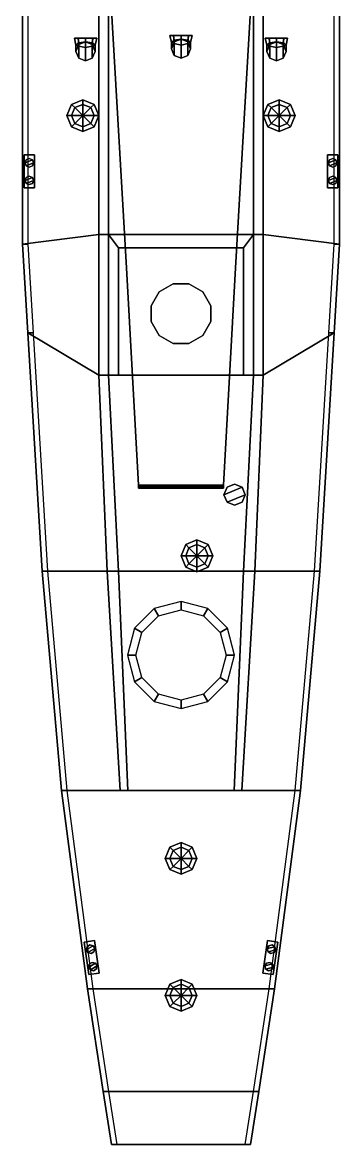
# Model space of a CAD drawing. Extents: x -3 to 3, y -22.9 to 23.4.
# Drawn here: x -2.99 to 2.99, y -22.87 to -1.74 of the extents above; entities that cross this region are included whole.
import ezdxf

# ---------------------------------------------------------------- set-up
doc = ezdxf.new("R2010")
doc.units = 0
doc.layers.get('0').update_dxf_attribs({"linetype": 'CONTINUOUS'})

msp = doc.modelspace()

# ---------------------------------------------------------------- linework, layer by layer
for points in [[(-1.03, -6.36, 7.3), (-1.46, 1.09, 6.25), (-1.46, 1.09, 6.19), (-1.03, -6.36, 7.24)], [(-1.03, -6.36, 7.24), (-1.46, 1.09, 6.19), (-1.46, 1.09, 6.25), (-1.03, -6.36, 7.3)], [(1.03, -6.36, 7.3), (1.46, 1.09, 6.25), (1.46, 1.09, 6.19), (1.03, -6.36, 7.24)], [(1.03, -6.36, 7.24), (1.46, 1.09, 6.19), (1.46, 1.09, 6.25), (1.03, -6.36, 7.3)], [(-2.99, -5.91, 1), (-2.99, -0.03, 1), (-2.89, -0.03), (-2.89, -5.91)], [(-1.55, -1.49, 1), (-2.99, -0.03, 1), (-2.99, -5.91, 1), (-1.55, -5.73, 1)], [(2.99, -5.91, 1), (2.99, -0.03, 1), (1.55, -1.49, 1), (1.55, -5.73, 1)], [(2.89, -5.91), (2.89, -0.03), (2.99, -0.03, 1), (2.99, -5.91, 1)], [(-1.37, -1.49, 1.76), (-1.55, -1.49, 1), (-1.55, -5.73, 1), (-1.37, -5.73, 1.67)], [(1.37, -5.73, 1.67), (1.37, -1.49, 1.76), (-1.37, -1.49, 1.76), (-1.37, -5.73, 1.67)], [(1.55, -5.73, 1), (1.55, -1.49, 1), (1.37, -1.49, 1.76), (1.37, -5.73, 1.67)], [(-1.98, -2.16, 2.63), (-1.927, -2.18, 2.8), (-1.94, -2.03, 2.8), (-2.01, -2.03, 2.63)], [(-1.927, -2.12, 2.41), (-1.98, -2.16, 2.63), (-2.01, -2.03, 2.63), (-1.94, -2.03, 2.41)], [(-1.94, -2.03, 2.8), (-1.59, -2.03, 2.63), (-1.66, -2.03, 2.41), (-2.01, -2.03, 2.63)], [(-2.01, -2.03, 2.63), (-1.66, -2.03, 2.41), (-1.8, -2.03, 2.32), (-1.94, -2.03, 2.41)], [(-1.927, -2.18, 2.8), (-1.8, -2.21, 2.89), (-1.8, -2.03, 2.89), (-1.94, -2.03, 2.8)], [(-1.8, -2.1, 2.32), (-1.927, -2.12, 2.41), (-1.94, -2.03, 2.41), (-1.8, -2.03, 2.32)], [(-1.8, -2.03, 2.89), (-1.66, -2.03, 2.8), (-1.59, -2.03, 2.63), (-1.94, -2.03, 2.8)], [(-1.8, -2.1, 1), (-1.927, -2.153, 1), (-1.927, -2.153, 2.38), (-1.8, -2.1, 2.32)], [(-1.8, -2.1, 2.32), (-1.927, -2.153, 2.38), (-1.927, -2.12, 2.41), (-1.8, -2.1, 2.32)], [(-1.8, -2.21, 2.89), (-1.673, -2.18, 2.8), (-1.66, -2.03, 2.8), (-1.8, -2.03, 2.89)], [(-1.673, -2.12, 2.41), (-1.8, -2.1, 2.32), (-1.8, -2.03, 2.32), (-1.66, -2.03, 2.41)], [(-1.673, -2.153, 1), (-1.8, -2.1, 1), (-1.8, -2.1, 2.32), (-1.673, -2.153, 2.38)], [(-1.673, -2.153, 2.38), (-1.8, -2.1, 2.32), (-1.8, -2.1, 2.32), (-1.673, -2.12, 2.41)], [(-1.673, -2.18, 2.8), (-1.62, -2.16, 2.63), (-1.59, -2.03, 2.63), (-1.66, -2.03, 2.8)], [(-1.62, -2.16, 2.63), (-1.673, -2.12, 2.41), (-1.66, -2.03, 2.41), (-1.59, -2.03, 2.63)], [(-0.18, -2.11, 2.81), (-0.127, -2.13, 2.98), (-0.14, -1.98, 2.98), (-0.21, -1.98, 2.81)], [(-0.14, -1.98, 2.98), (0.21, -1.98, 2.81), (0.14, -1.98, 2.59), (-0.21, -1.98, 2.81)], [(-0.127, -2.07, 2.59), (-0.18, -2.11, 2.81), (-0.21, -1.98, 2.81), (-0.14, -1.98, 2.59)], [(-0.21, -1.98, 2.81), (0.14, -1.98, 2.59), (0, -1.98, 2.5), (-0.14, -1.98, 2.59)], [(-0.127, -2.103, 2.56), (-0.18, -2.23, 2.69), (-0.18, -2.11, 2.81), (-0.127, -2.07, 2.59)], [(-0.127, -2.103, 1.74), (-0.18, -2.23, 1.74), (-0.18, -2.23, 2.69), (-0.127, -2.103, 2.56)], [(-0.18, -2.23, 2.69), (-0.127, -2.357, 2.81), (-0.127, -2.13, 2.98), (-0.18, -2.11, 2.81)], [(0, -1.98, 3.07), (0.14, -1.98, 2.98), (0.21, -1.98, 2.81), (-0.14, -1.98, 2.98)], [(0, -2.05, 2.5), (-0.127, -2.07, 2.59), (-0.14, -1.98, 2.59), (0, -1.98, 2.5)], [(-0.127, -2.13, 2.98), (0, -2.16, 3.07), (0, -1.98, 3.07), (-0.14, -1.98, 2.98)], [(0, -2.05, 1.74), (-0.127, -2.103, 1.74), (-0.127, -2.103, 2.56), (0, -2.05, 2.5)], [(0, -2.05, 2.5), (-0.127, -2.103, 2.56), (-0.127, -2.07, 2.59), (0, -2.05, 2.5)], [(0.127, -2.07, 2.59), (0, -2.05, 2.5), (0, -1.98, 2.5), (0.14, -1.98, 2.59)], [(0, -2.16, 3.07), (0.127, -2.13, 2.98), (0.14, -1.98, 2.98), (0, -1.98, 3.07)], [(0.127, -2.103, 1.74), (0, -2.05, 1.74), (0, -2.05, 2.5), (0.127, -2.103, 2.56)], [(0.127, -2.103, 2.56), (0, -2.05, 2.5), (0, -2.05, 2.5), (0.127, -2.07, 2.59)], [(0.127, -2.13, 2.98), (0.18, -2.11, 2.81), (0.21, -1.98, 2.81), (0.14, -1.98, 2.98)], [(0.18, -2.11, 2.81), (0.127, -2.07, 2.59), (0.14, -1.98, 2.59), (0.21, -1.98, 2.81)], [(0.18, -2.23, 2.69), (0.127, -2.103, 2.56), (0.127, -2.07, 2.59), (0.18, -2.11, 2.81)], [(0.18, -2.23, 1.74), (0.127, -2.103, 1.74), (0.127, -2.103, 2.56), (0.18, -2.23, 2.69)], [(0.127, -2.357, 2.81), (0.18, -2.23, 2.69), (0.18, -2.11, 2.81), (0.127, -2.13, 2.98)], [(1.66, -2.03, 2.8), (2.01, -2.03, 2.63), (1.94, -2.03, 2.41), (1.59, -2.03, 2.63)], [(1.62, -2.16, 2.63), (1.673, -2.18, 2.8), (1.66, -2.03, 2.8), (1.59, -2.03, 2.63)], [(1.59, -2.03, 2.63), (1.94, -2.03, 2.41), (1.8, -2.03, 2.32), (1.66, -2.03, 2.41)], [(1.673, -2.12, 2.41), (1.62, -2.16, 2.63), (1.59, -2.03, 2.63), (1.66, -2.03, 2.41)], [(1.8, -2.03, 2.89), (1.94, -2.03, 2.8), (2.01, -2.03, 2.63), (1.66, -2.03, 2.8)], [(1.8, -2.1, 2.32), (1.673, -2.12, 2.41), (1.66, -2.03, 2.41), (1.8, -2.03, 2.32)], [(1.673, -2.18, 2.8), (1.8, -2.21, 2.89), (1.8, -2.03, 2.89), (1.66, -2.03, 2.8)], [(1.8, -2.1, 1), (1.673, -2.153, 1), (1.673, -2.153, 2.38), (1.8, -2.1, 2.32)], [(1.8, -2.1, 2.32), (1.673, -2.153, 2.38), (1.673, -2.12, 2.41), (1.8, -2.1, 2.32)], [(1.927, -2.12, 2.41), (1.8, -2.1, 2.32), (1.8, -2.03, 2.32), (1.94, -2.03, 2.41)], [(1.8, -2.21, 2.89), (1.927, -2.18, 2.8), (1.94, -2.03, 2.8), (1.8, -2.03, 2.89)], [(1.927, -2.153, 1), (1.8, -2.1, 1), (1.8, -2.1, 2.32), (1.927, -2.153, 2.38)], [(1.927, -2.153, 2.38), (1.8, -2.1, 2.32), (1.8, -2.1, 2.32), (1.927, -2.12, 2.41)], [(1.927, -2.18, 2.8), (1.98, -2.16, 2.63), (2.01, -2.03, 2.63), (1.94, -2.03, 2.8)], [(1.98, -2.16, 2.63), (1.927, -2.12, 2.41), (1.94, -2.03, 2.41), (2.01, -2.03, 2.63)], [(-1.927, -2.153, 2.38), (-1.98, -2.28, 2.51), (-1.98, -2.16, 2.63), (-1.927, -2.12, 2.41)], [(-1.927, -2.153, 1), (-1.98, -2.28, 1), (-1.98, -2.28, 2.51), (-1.927, -2.153, 2.38)], [(-1.98, -2.28, 2.51), (-1.927, -2.407, 2.63), (-1.927, -2.18, 2.8), (-1.98, -2.16, 2.63)], [(-1.98, -2.28, 1), (-1.927, -2.407, 1), (-1.927, -2.407, 2.63), (-1.98, -2.28, 2.51)], [(-1.927, -2.407, 2.63), (-1.8, -2.46, 2.68), (-1.8, -2.21, 2.89), (-1.927, -2.18, 2.8)], [(-1.8, -2.46, 2.68), (-1.673, -2.407, 2.63), (-1.673, -2.18, 2.8), (-1.8, -2.21, 2.89)], [(-1.62, -2.28, 2.51), (-1.673, -2.153, 2.38), (-1.673, -2.12, 2.41), (-1.62, -2.16, 2.63)], [(-1.62, -2.28, 1), (-1.673, -2.153, 1), (-1.673, -2.153, 2.38), (-1.62, -2.28, 2.51)], [(-1.673, -2.407, 2.63), (-1.62, -2.28, 2.51), (-1.62, -2.16, 2.63), (-1.673, -2.18, 2.8)], [(-1.673, -2.407, 1), (-1.62, -2.28, 1), (-1.62, -2.28, 2.51), (-1.673, -2.407, 2.63)], [(-0.18, -2.23, 1.74), (-0.127, -2.357, 1.74), (-0.127, -2.357, 2.81), (-0.18, -2.23, 2.69)], [(-0.127, -2.357, 2.81), (0, -2.41, 2.86), (0, -2.16, 3.07), (-0.127, -2.13, 2.98)], [(0, -2.41, 2.86), (0.127, -2.357, 2.81), (0.127, -2.13, 2.98), (0, -2.16, 3.07)], [(0.127, -2.357, 1.74), (0.18, -2.23, 1.74), (0.18, -2.23, 2.69), (0.127, -2.357, 2.81)], [(1.673, -2.153, 2.38), (1.62, -2.28, 2.51), (1.62, -2.16, 2.63), (1.673, -2.12, 2.41)], [(1.673, -2.153, 1), (1.62, -2.28, 1), (1.62, -2.28, 2.51), (1.673, -2.153, 2.38)], [(1.62, -2.28, 2.51), (1.673, -2.407, 2.63), (1.673, -2.18, 2.8), (1.62, -2.16, 2.63)], [(1.62, -2.28, 1), (1.673, -2.407, 1), (1.673, -2.407, 2.63), (1.62, -2.28, 2.51)], [(1.673, -2.407, 2.63), (1.8, -2.46, 2.68), (1.8, -2.21, 2.89), (1.673, -2.18, 2.8)], [(1.8, -2.46, 2.68), (1.927, -2.407, 2.63), (1.927, -2.18, 2.8), (1.8, -2.21, 2.89)], [(1.98, -2.28, 2.51), (1.927, -2.153, 2.38), (1.927, -2.12, 2.41), (1.98, -2.16, 2.63)], [(1.98, -2.28, 1), (1.927, -2.153, 1), (1.927, -2.153, 2.38), (1.98, -2.28, 2.51)], [(1.927, -2.407, 2.63), (1.98, -2.28, 2.51), (1.98, -2.16, 2.63), (1.927, -2.18, 2.8)], [(1.927, -2.407, 1), (1.98, -2.28, 1), (1.98, -2.28, 2.51), (1.927, -2.407, 2.63)], [(-1.927, -2.407, 1), (-1.8, -2.46, 1), (-1.8, -2.46, 2.68), (-1.927, -2.407, 2.63)], [(-1.8, -2.46, 1), (-1.673, -2.407, 1), (-1.673, -2.407, 2.63), (-1.8, -2.46, 2.68)], [(-0.127, -2.357, 1.74), (0, -2.41, 1.74), (0, -2.41, 2.86), (-0.127, -2.357, 2.81)], [(0, -2.41, 1.74), (0.127, -2.357, 1.74), (0.127, -2.357, 2.81), (0, -2.41, 2.86)], [(1.673, -2.407, 1), (1.8, -2.46, 1), (1.8, -2.46, 2.68), (1.673, -2.407, 2.63)], [(1.8, -2.46, 1), (1.927, -2.407, 1), (1.927, -2.407, 2.63), (1.8, -2.46, 2.68)], [(-2.15, -3.49, 1.22), (-2.062, -3.278, 1.22), (-2.062, -3.278, 1), (-2.15, -3.49, 1)], [(-2, -3.34, 1.27), (-2.062, -3.278, 1.22), (-2.15, -3.49, 1.22), (-2.062, -3.49, 1.27)], [(-2.062, -3.278, 1.22), (-1.85, -3.19, 1.22), (-1.85, -3.19, 1), (-2.062, -3.278, 1)], [(-1.85, -3.278, 1.27), (-1.85, -3.19, 1.22), (-2.062, -3.278, 1.22), (-2, -3.34, 1.27)], [(-1.85, -3.49, 1.29), (-2, -3.34, 1.27), (-2.062, -3.49, 1.27), (-1.85, -3.49, 1.29)], [(-1.85, -3.49, 1.29), (-1.85, -3.278, 1.27), (-2, -3.34, 1.27), (-1.85, -3.49, 1.29)], [(-1.85, -3.19, 1.22), (-1.638, -3.278, 1.22), (-1.638, -3.278, 1), (-1.85, -3.19, 1)], [(-1.7, -3.34, 1.27), (-1.638, -3.278, 1.22), (-1.85, -3.19, 1.22), (-1.85, -3.278, 1.27)], [(-1.85, -3.49, 1.29), (-1.7, -3.34, 1.27), (-1.85, -3.278, 1.27), (-1.85, -3.49, 1.29)], [(-1.85, -3.49, 1.29), (-1.638, -3.49, 1.27), (-1.7, -3.34, 1.27), (-1.85, -3.49, 1.29)], [(-1.638, -3.49, 1.27), (-1.55, -3.49, 1.22), (-1.638, -3.278, 1.22), (-1.7, -3.34, 1.27)], [(-1.638, -3.278, 1.22), (-1.55, -3.49, 1.22), (-1.55, -3.49, 1), (-1.638, -3.278, 1)], [(1.55, -3.49, 1.22), (1.638, -3.278, 1.22), (1.638, -3.278, 1), (1.55, -3.49, 1)], [(1.7, -3.34, 1.27), (1.638, -3.278, 1.22), (1.55, -3.49, 1.22), (1.638, -3.49, 1.27)], [(1.638, -3.278, 1.22), (1.85, -3.19, 1.22), (1.85, -3.19, 1), (1.638, -3.278, 1)], [(1.85, -3.278, 1.27), (1.85, -3.19, 1.22), (1.638, -3.278, 1.22), (1.7, -3.34, 1.27)], [(1.85, -3.49, 1.29), (1.7, -3.34, 1.27), (1.638, -3.49, 1.27), (1.85, -3.49, 1.29)], [(1.85, -3.49, 1.29), (1.85, -3.278, 1.27), (1.7, -3.34, 1.27), (1.85, -3.49, 1.29)], [(1.85, -3.19, 1.22), (2.062, -3.278, 1.22), (2.062, -3.278, 1), (1.85, -3.19, 1)], [(2, -3.34, 1.27), (2.062, -3.278, 1.22), (1.85, -3.19, 1.22), (1.85, -3.278, 1.27)], [(1.85, -3.49, 1.29), (2, -3.34, 1.27), (1.85, -3.278, 1.27), (1.85, -3.49, 1.29)], [(1.85, -3.49, 1.29), (2.062, -3.49, 1.27), (2, -3.34, 1.27), (1.85, -3.49, 1.29)], [(2.062, -3.49, 1.27), (2.15, -3.49, 1.22), (2.062, -3.278, 1.22), (2, -3.34, 1.27)], [(2.062, -3.278, 1.22), (2.15, -3.49, 1.22), (2.15, -3.49, 1), (2.062, -3.278, 1)], [(-2.062, -3.702, 1.22), (-2.15, -3.49, 1.22), (-2.15, -3.49, 1), (-2.062, -3.702, 1)], [(-2.062, -3.49, 1.27), (-2.15, -3.49, 1.22), (-2.062, -3.702, 1.22), (-2, -3.64, 1.27)], [(-1.85, -3.49, 1.29), (-2.062, -3.49, 1.27), (-2, -3.64, 1.27), (-1.85, -3.49, 1.29)], [(-1.85, -3.49, 1.29), (-2, -3.64, 1.27), (-1.85, -3.702, 1.27), (-1.85, -3.49, 1.29)], [(-1.85, -3.49, 1.29), (-1.7, -3.64, 1.27), (-1.638, -3.49, 1.27), (-1.85, -3.49, 1.29)], [(-1.85, -3.49, 1.29), (-1.85, -3.702, 1.27), (-1.7, -3.64, 1.27), (-1.85, -3.49, 1.29)], [(-1.7, -3.64, 1.27), (-1.638, -3.702, 1.22), (-1.55, -3.49, 1.22), (-1.638, -3.49, 1.27)], [(-1.55, -3.49, 1.22), (-1.638, -3.702, 1.22), (-1.638, -3.702, 1), (-1.55, -3.49, 1)], [(1.638, -3.702, 1.22), (1.55, -3.49, 1.22), (1.55, -3.49, 1), (1.638, -3.702, 1)], [(1.638, -3.49, 1.27), (1.55, -3.49, 1.22), (1.638, -3.702, 1.22), (1.7, -3.64, 1.27)], [(1.85, -3.49, 1.29), (1.638, -3.49, 1.27), (1.7, -3.64, 1.27), (1.85, -3.49, 1.29)], [(1.85, -3.49, 1.29), (1.7, -3.64, 1.27), (1.85, -3.702, 1.27), (1.85, -3.49, 1.29)], [(1.85, -3.49, 1.29), (1.85, -3.702, 1.27), (2, -3.64, 1.27), (1.85, -3.49, 1.29)], [(1.85, -3.49, 1.29), (2, -3.64, 1.27), (2.062, -3.49, 1.27), (1.85, -3.49, 1.29)], [(2, -3.64, 1.27), (2.062, -3.702, 1.22), (2.15, -3.49, 1.22), (2.062, -3.49, 1.27)], [(2.15, -3.49, 1.22), (2.062, -3.702, 1.22), (2.062, -3.702, 1), (2.15, -3.49, 1)], [(-2, -3.64, 1.27), (-2.062, -3.702, 1.22), (-1.85, -3.79, 1.22), (-1.85, -3.702, 1.27)], [(-1.85, -3.79, 1.22), (-2.062, -3.702, 1.22), (-2.062, -3.702, 1), (-1.85, -3.79, 1)], [(-1.85, -3.702, 1.27), (-1.85, -3.79, 1.22), (-1.638, -3.702, 1.22), (-1.7, -3.64, 1.27)], [(-1.638, -3.702, 1.22), (-1.85, -3.79, 1.22), (-1.85, -3.79, 1), (-1.638, -3.702, 1)], [(1.7, -3.64, 1.27), (1.638, -3.702, 1.22), (1.85, -3.79, 1.22), (1.85, -3.702, 1.27)], [(1.85, -3.79, 1.22), (1.638, -3.702, 1.22), (1.638, -3.702, 1), (1.85, -3.79, 1)], [(1.85, -3.702, 1.27), (1.85, -3.79, 1.22), (2.062, -3.702, 1.22), (2, -3.64, 1.27)], [(2.062, -3.702, 1.22), (1.85, -3.79, 1.22), (1.85, -3.79, 1), (2.062, -3.702, 1)], [(-2.76, -4.23, 1.13), (-2.76, -4.23, 1), (-2.96, -4.23, 1), (-2.96, -4.23, 1.13)], [(-2.96, -4.23, 1.13), (-2.96, -4.23, 1), (-2.96, -4.85, 1), (-2.96, -4.85, 1.13)], [(-2.76, -4.85, 1.13), (-2.76, -4.23, 1.13), (-2.96, -4.23, 1.13), (-2.96, -4.85, 1.13)], [(-2.94, -4.38, 1.32), (-2.803, -4.323, 1.32), (-2.86, -4.3, 1.32), (-2.917, -4.323, 1.32)], [(-2.917, -4.323, 1.13), (-2.94, -4.38, 1.13), (-2.94, -4.38, 1.32), (-2.917, -4.323, 1.32)], [(-2.917, -4.437, 1.32), (-2.78, -4.38, 1.32), (-2.803, -4.323, 1.32), (-2.94, -4.38, 1.32)], [(-2.94, -4.38, 1.13), (-2.917, -4.437, 1.13), (-2.917, -4.437, 1.32), (-2.94, -4.38, 1.32)], [(-2.86, -4.3, 1.13), (-2.917, -4.323, 1.13), (-2.917, -4.323, 1.32), (-2.86, -4.3, 1.32)], [(-2.86, -4.46, 1.32), (-2.803, -4.437, 1.32), (-2.78, -4.38, 1.32), (-2.917, -4.437, 1.32)], [(-2.917, -4.437, 1.13), (-2.86, -4.46, 1.13), (-2.86, -4.46, 1.32), (-2.917, -4.437, 1.32)], [(-2.803, -4.323, 1.13), (-2.86, -4.3, 1.13), (-2.86, -4.3, 1.32), (-2.803, -4.323, 1.32)], [(-2.86, -4.46, 1.13), (-2.803, -4.437, 1.13), (-2.803, -4.437, 1.32), (-2.86, -4.46, 1.32)], [(-2.78, -4.38, 1.13), (-2.803, -4.323, 1.13), (-2.803, -4.323, 1.32), (-2.78, -4.38, 1.32)], [(-2.803, -4.437, 1.13), (-2.78, -4.38, 1.13), (-2.78, -4.38, 1.32), (-2.803, -4.437, 1.32)], [(-2.76, -4.85, 1), (-2.76, -4.23, 1), (-2.76, -4.23, 1.13), (-2.76, -4.85, 1.13)], [(2.76, -4.23, 1.13), (2.76, -4.23, 1), (2.76, -4.85, 1), (2.76, -4.85, 1.13)], [(2.96, -4.85, 1.13), (2.96, -4.23, 1.13), (2.76, -4.23, 1.13), (2.76, -4.85, 1.13)], [(2.96, -4.23, 1.13), (2.96, -4.23, 1), (2.76, -4.23, 1), (2.76, -4.23, 1.13)], [(2.78, -4.38, 1.32), (2.917, -4.323, 1.32), (2.86, -4.3, 1.32), (2.803, -4.323, 1.32)], [(2.803, -4.323, 1.13), (2.78, -4.38, 1.13), (2.78, -4.38, 1.32), (2.803, -4.323, 1.32)], [(2.803, -4.437, 1.32), (2.94, -4.38, 1.32), (2.917, -4.323, 1.32), (2.78, -4.38, 1.32)], [(2.78, -4.38, 1.13), (2.803, -4.437, 1.13), (2.803, -4.437, 1.32), (2.78, -4.38, 1.32)], [(2.86, -4.3, 1.13), (2.803, -4.323, 1.13), (2.803, -4.323, 1.32), (2.86, -4.3, 1.32)], [(2.86, -4.46, 1.32), (2.917, -4.437, 1.32), (2.94, -4.38, 1.32), (2.803, -4.437, 1.32)], [(2.803, -4.437, 1.13), (2.86, -4.46, 1.13), (2.86, -4.46, 1.32), (2.803, -4.437, 1.32)], [(2.917, -4.323, 1.13), (2.86, -4.3, 1.13), (2.86, -4.3, 1.32), (2.917, -4.323, 1.32)], [(2.86, -4.46, 1.13), (2.917, -4.437, 1.13), (2.917, -4.437, 1.32), (2.86, -4.46, 1.32)], [(2.94, -4.38, 1.13), (2.917, -4.323, 1.13), (2.917, -4.323, 1.32), (2.94, -4.38, 1.32)], [(2.917, -4.437, 1.13), (2.94, -4.38, 1.13), (2.94, -4.38, 1.32), (2.917, -4.437, 1.32)], [(2.96, -4.85, 1), (2.96, -4.23, 1), (2.96, -4.23, 1.13), (2.96, -4.85, 1.13)], [(-2.94, -4.71, 1.32), (-2.803, -4.653, 1.32), (-2.86, -4.63, 1.32), (-2.917, -4.653, 1.32)], [(-2.86, -4.63, 1.13), (-2.917, -4.653, 1.13), (-2.917, -4.653, 1.32), (-2.86, -4.63, 1.32)], [(-2.803, -4.653, 1.13), (-2.86, -4.63, 1.13), (-2.86, -4.63, 1.32), (-2.803, -4.653, 1.32)], [(2.78, -4.71, 1.32), (2.917, -4.653, 1.32), (2.86, -4.63, 1.32), (2.803, -4.653, 1.32)], [(2.86, -4.63, 1.13), (2.803, -4.653, 1.13), (2.803, -4.653, 1.32), (2.86, -4.63, 1.32)], [(2.917, -4.653, 1.13), (2.86, -4.63, 1.13), (2.86, -4.63, 1.32), (2.917, -4.653, 1.32)], [(-2.96, -4.85, 1.13), (-2.96, -4.85, 1), (-2.76, -4.85, 1), (-2.76, -4.85, 1.13)], [(-2.917, -4.653, 1.13), (-2.94, -4.71, 1.13), (-2.94, -4.71, 1.32), (-2.917, -4.653, 1.32)], [(-2.917, -4.767, 1.32), (-2.78, -4.71, 1.32), (-2.803, -4.653, 1.32), (-2.94, -4.71, 1.32)], [(-2.94, -4.71, 1.13), (-2.917, -4.767, 1.13), (-2.917, -4.767, 1.32), (-2.94, -4.71, 1.32)], [(-2.86, -4.79, 1.32), (-2.803, -4.767, 1.32), (-2.78, -4.71, 1.32), (-2.917, -4.767, 1.32)], [(-2.917, -4.767, 1.13), (-2.86, -4.79, 1.13), (-2.86, -4.79, 1.32), (-2.917, -4.767, 1.32)], [(-2.86, -4.79, 1.13), (-2.803, -4.767, 1.13), (-2.803, -4.767, 1.32), (-2.86, -4.79, 1.32)], [(-2.78, -4.71, 1.13), (-2.803, -4.653, 1.13), (-2.803, -4.653, 1.32), (-2.78, -4.71, 1.32)], [(-2.803, -4.767, 1.13), (-2.78, -4.71, 1.13), (-2.78, -4.71, 1.32), (-2.803, -4.767, 1.32)], [(2.76, -4.85, 1.13), (2.76, -4.85, 1), (2.96, -4.85, 1), (2.96, -4.85, 1.13)], [(2.803, -4.653, 1.13), (2.78, -4.71, 1.13), (2.78, -4.71, 1.32), (2.803, -4.653, 1.32)], [(2.803, -4.767, 1.32), (2.94, -4.71, 1.32), (2.917, -4.653, 1.32), (2.78, -4.71, 1.32)], [(2.78, -4.71, 1.13), (2.803, -4.767, 1.13), (2.803, -4.767, 1.32), (2.78, -4.71, 1.32)], [(2.86, -4.79, 1.32), (2.917, -4.767, 1.32), (2.94, -4.71, 1.32), (2.803, -4.767, 1.32)], [(2.803, -4.767, 1.13), (2.86, -4.79, 1.13), (2.86, -4.79, 1.32), (2.803, -4.767, 1.32)], [(2.86, -4.79, 1.13), (2.917, -4.767, 1.13), (2.917, -4.767, 1.32), (2.86, -4.79, 1.32)], [(2.94, -4.71, 1.13), (2.917, -4.653, 1.13), (2.917, -4.653, 1.32), (2.94, -4.71, 1.32)], [(2.917, -4.767, 1.13), (2.94, -4.71, 1.13), (2.94, -4.71, 1.32), (2.917, -4.767, 1.32)], [(-2.99, -5.91, 1), (-2.89, -7.58, 1), (-1.55, -8.38, 1), (-1.55, -5.73, 1)], [(-2.89, -7.58, 1), (-2.99, -5.91, 1), (-2.89, -5.91), (-2.79, -7.58)], [(-1.55, -5.73, 1), (-1.55, -8.38, 1), (-1.37, -8.38, 1.67), (-1.37, -5.73, 1.67)], [(-1.37, -5.73, 1.67), (-1.37, -8.38, 1.67), (1.37, -8.38, 1.67), (1.37, -5.73, 1.67)], [(1.18, -5.98, 1.67), (1.37, -5.73, 1.67), (-1.37, -5.73, 1.67), (-1.18, -5.98, 1.67)], [(-1.18, -5.98, 1.67), (-1.37, -5.73, 1.67), (-1.37, -8.38, 1.67), (-1.18, -8.38, 1.67)], [(1.37, -8.38, 1.67), (1.37, -5.73, 1.67), (1.18, -5.98, 1.67), (1.18, -8.38, 1.67)], [(1.37, -8.38, 1.67), (1.55, -8.38, 1), (1.55, -5.73, 1), (1.37, -5.73, 1.67)], [(1.55, -8.38, 1), (2.89, -7.58, 1), (2.99, -5.91, 1), (1.55, -5.73, 1)], [(2.79, -7.58), (2.89, -5.91), (2.99, -5.91, 1), (2.89, -7.58, 1)], [(1.18, -5.98, 2.21), (1.18, -5.98, 1.67), (-1.18, -5.98, 1.67), (-1.18, -5.98, 2.21)], [(-1.18, -5.98, 2.21), (-1.18, -5.98, 1.67), (-1.18, -8.38, 1.67), (-1.18, -8.38, 2.21)], [(1.18, -8.38, 2.21), (1.18, -5.98, 2.21), (-1.18, -5.98, 2.21), (-1.18, -8.38, 2.21)], [(1.18, -8.38, 1.67), (1.18, -5.98, 1.67), (1.18, -5.98, 2.21), (1.18, -8.38, 2.21)], [(-0.8, -10.45, 8.03), (-1.03, -6.36, 7.3), (-1.03, -6.36, 7.24), (-0.8, -10.45, 7.97)], [(-0.8, -10.45, 7.97), (-1.03, -6.36, 7.24), (-1.03, -6.36, 7.3), (-0.8, -10.45, 8.03)], [(0.8, -10.45, 8.03), (1.03, -6.36, 7.3), (1.03, -6.36, 7.24), (0.8, -10.45, 7.97)], [(0.8, -10.45, 7.97), (1.03, -6.36, 7.24), (1.03, -6.36, 7.3), (0.8, -10.45, 8.03)], [(-0.15, -6.66, 2.21), (-0.41, -6.81, 2.21), (-0.41, -6.81, 3.43), (-0.15, -6.66, 3.43)], [(0.15, -6.66, 2.21), (-0.15, -6.66, 2.21), (-0.15, -6.66, 3.43), (0.15, -6.66, 3.43)], [(0.41, -6.81, 2.21), (0.15, -6.66, 2.21), (0.15, -6.66, 3.43), (0.41, -6.81, 3.43)], [(-0.41, -6.81, 2.21), (-0.56, -7.07, 2.21), (-0.56, -7.07, 3.43), (-0.41, -6.81, 3.43)], [(0.56, -7.07, 2.21), (0.41, -6.81, 2.21), (0.41, -6.81, 3.43), (0.56, -7.07, 3.43)], [(-0.56, -7.07, 2.21), (-0.56, -7.37, 2.21), (-0.56, -7.37, 3.43), (-0.56, -7.07, 3.43)], [(0.56, -7.37, 2.21), (0.56, -7.07, 2.21), (0.56, -7.07, 3.43), (0.56, -7.37, 3.43)], [(-0.56, -7.37, 2.21), (-0.41, -7.63, 2.21), (-0.41, -7.63, 3.43), (-0.56, -7.37, 3.43)], [(0.41, -7.63, 2.21), (0.56, -7.37, 2.21), (0.56, -7.37, 3.43), (0.41, -7.63, 3.43)], [(-2.62, -12.07, 1), (-2.89, -7.58, 1), (-2.79, -7.58), (-2.52, -12.07)], [(-2.89, -7.58, 1), (-2.62, -12.07, 1), (-1.39, -12.07, 1), (-1.55, -8.38, 1)], [(1.39, -12.07, 1), (2.62, -12.07, 1), (2.89, -7.58, 1), (1.55, -8.38, 1)], [(2.52, -12.07), (2.79, -7.58), (2.89, -7.58, 1), (2.62, -12.07, 1)], [(-0.41, -7.63, 2.21), (-0.15, -7.78, 2.21), (-0.15, -7.78, 3.43), (-0.41, -7.63, 3.43)], [(-0.15, -7.78, 2.21), (0.15, -7.78, 2.21), (0.15, -7.78, 3.43), (-0.15, -7.78, 3.43)], [(0.15, -7.78, 2.21), (0.41, -7.63, 2.21), (0.41, -7.63, 3.43), (0.15, -7.78, 3.43)], [(-1.55, -8.38, 1), (-1.39, -12.07, 1), (-1.18, -12.07, 1.53), (-1.37, -8.38, 1.67)], [(-1.37, -8.38, 1.67), (-1.18, -12.07, 1.53), (1.18, -12.07, 1.53), (1.37, -8.38, 1.67)], [(-1.18, -8.38, 2.21), (-1.18, -8.38, 1.67), (1.18, -8.38, 1.67), (1.18, -8.38, 2.21)], [(1.18, -12.07, 1.53), (1.39, -12.07, 1), (1.55, -8.38, 1), (1.37, -8.38, 1.67)], [(-0.8, -10.45, 8), (-0.8, -10.48, 8.03), (0.8, -10.48, 8.03), (0.8, -10.45, 8)], [(-0.8, -10.48, 7.97), (-0.8, -10.45, 8), (0.8, -10.45, 8), (0.8, -10.48, 7.97)], [(-0.8, -10.45, 8), (-0.8, -10.48, 7.97), (-0.8, -10.51, 8), (-0.8, -10.48, 8.03)], [(-0.8, -10.48, 8.03), (-0.8, -10.51, 8), (0.8, -10.51, 8), (0.8, -10.48, 8.03)], [(-0.8, -10.51, 8), (-0.8, -10.48, 7.97), (0.8, -10.48, 7.97), (0.8, -10.51, 8)], [(0, -10.45, 1.59), (-0.03, -10.48, 1.59), (-0.03, -10.48, 8.09), (0, -10.45, 8.09)], [(0, -10.51, 8.09), (0.03, -10.48, 8.09), (0, -10.45, 8.09), (-0.03, -10.48, 8.09)], [(-0.03, -10.48, 1.59), (0, -10.51, 1.58), (0, -10.51, 8.09), (-0.03, -10.48, 8.09)], [(0.03, -10.48, 1.59), (0, -10.45, 1.59), (0, -10.45, 8.09), (0.03, -10.48, 8.09)], [(0, -10.51, 1.58), (0.03, -10.48, 1.59), (0.03, -10.48, 8.09), (0, -10.51, 8.09)], [(0.8, -10.48, 8.03), (0.8, -10.51, 8), (0.8, -10.48, 7.97), (0.8, -10.45, 8)], [(0.81, -10.63, 3.84), (1.151, -10.489, 3.84), (1.01, -10.43, 3.84), (0.869, -10.489, 3.84)], [(0.869, -10.489, 1.59), (0.81, -10.63, 1.58), (0.81, -10.63, 3.84), (0.869, -10.489, 3.84)], [(0.869, -10.771, 3.84), (1.21, -10.63, 3.84), (1.151, -10.489, 3.84), (0.81, -10.63, 3.84)], [(1.01, -10.43, 1.59), (0.869, -10.489, 1.59), (0.869, -10.489, 3.84), (1.01, -10.43, 3.84)], [(1.151, -10.489, 1.59), (1.01, -10.43, 1.59), (1.01, -10.43, 3.84), (1.151, -10.489, 3.84)], [(1.21, -10.63, 1.58), (1.151, -10.489, 1.59), (1.151, -10.489, 3.84), (1.21, -10.63, 3.84)], [(0.81, -10.63, 1.58), (0.869, -10.771, 1.57), (0.869, -10.771, 3.84), (0.81, -10.63, 3.84)], [(1.01, -10.83, 3.84), (1.151, -10.771, 3.84), (1.21, -10.63, 3.84), (0.869, -10.771, 3.84)], [(0.869, -10.771, 1.57), (1.01, -10.83, 1.57), (1.01, -10.83, 3.84), (0.869, -10.771, 3.84)], [(1.01, -10.83, 1.57), (1.151, -10.771, 1.57), (1.151, -10.771, 3.84), (1.01, -10.83, 3.84)], [(1.151, -10.771, 1.57), (1.21, -10.63, 1.58), (1.21, -10.63, 3.84), (1.151, -10.771, 3.84)], [(0, -11.78, 1.75), (0.088, -11.568, 1.75), (0.088, -11.568, 1.54), (0, -11.78, 1.54)], [(0.15, -11.63, 1.8), (0.088, -11.568, 1.75), (0, -11.78, 1.75), (0.088, -11.78, 1.8)], [(0.088, -11.568, 1.75), (0.3, -11.48, 1.75), (0.3, -11.48, 1.55), (0.088, -11.568, 1.54)], [(0.3, -11.568, 1.8), (0.3, -11.48, 1.75), (0.088, -11.568, 1.75), (0.15, -11.63, 1.8)], [(0.3, -11.78, 1.82), (0.3, -11.568, 1.8), (0.15, -11.63, 1.8), (0.3, -11.78, 1.82)], [(0.3, -11.48, 1.75), (0.512, -11.568, 1.75), (0.512, -11.568, 1.54), (0.3, -11.48, 1.55)], [(0.45, -11.63, 1.8), (0.512, -11.568, 1.75), (0.3, -11.48, 1.75), (0.3, -11.568, 1.8)], [(0.3, -11.78, 1.82), (0.45, -11.63, 1.8), (0.3, -11.568, 1.8), (0.3, -11.78, 1.82)], [(0.512, -11.78, 1.8), (0.6, -11.78, 1.75), (0.512, -11.568, 1.75), (0.45, -11.63, 1.8)], [(0.512, -11.568, 1.75), (0.6, -11.78, 1.75), (0.6, -11.78, 1.54), (0.512, -11.568, 1.54)], [(0.088, -11.992, 1.75), (0, -11.78, 1.75), (0, -11.78, 1.54), (0.088, -11.992, 1.53)], [(0.088, -11.78, 1.8), (0, -11.78, 1.75), (0.088, -11.992, 1.75), (0.15, -11.93, 1.8)], [(0.3, -11.78, 1.82), (0.15, -11.63, 1.8), (0.088, -11.78, 1.8), (0.3, -11.78, 1.82)], [(0.3, -11.78, 1.82), (0.088, -11.78, 1.8), (0.15, -11.93, 1.8), (0.3, -11.78, 1.82)], [(0.3, -11.78, 1.82), (0.15, -11.93, 1.8), (0.3, -11.992, 1.8), (0.3, -11.78, 1.82)], [(0.3, -11.78, 1.82), (0.512, -11.78, 1.8), (0.45, -11.63, 1.8), (0.3, -11.78, 1.82)], [(0.3, -11.78, 1.82), (0.45, -11.93, 1.8), (0.512, -11.78, 1.8), (0.3, -11.78, 1.82)], [(0.3, -11.78, 1.82), (0.3, -11.992, 1.8), (0.45, -11.93, 1.8), (0.3, -11.78, 1.82)], [(0.45, -11.93, 1.8), (0.512, -11.992, 1.75), (0.6, -11.78, 1.75), (0.512, -11.78, 1.8)], [(0.6, -11.78, 1.75), (0.512, -11.992, 1.75), (0.512, -11.992, 1.53), (0.6, -11.78, 1.54)], [(0.15, -11.93, 1.8), (0.088, -11.992, 1.75), (0.3, -12.08, 1.75), (0.3, -11.992, 1.8)], [(0.3, -12.08, 1.75), (0.088, -11.992, 1.75), (0.088, -11.992, 1.53), (0.3, -12.08, 1.53)], [(0.3, -11.992, 1.8), (0.3, -12.08, 1.75), (0.512, -11.992, 1.75), (0.45, -11.93, 1.8)], [(0.512, -11.992, 1.75), (0.3, -12.08, 1.75), (0.3, -12.08, 1.53), (0.512, -11.992, 1.53)], [(-2.25, -16.2, 1), (-2.62, -12.07, 1), (-2.52, -12.07), (-2.15, -16.2)], [(-1.39, -12.07, 1), (-2.62, -12.07, 1), (-2.25, -16.2, 1), (-1.15, -16.2, 1)], [(-1.18, -12.07, 1.53), (-1.39, -12.07, 1), (-1.15, -16.2, 1), (-1, -16.2, 1.53)], [(1, -16.2, 1.53), (1.18, -12.07, 1.53), (-1.18, -12.07, 1.53), (-1, -16.2, 1.53)], [(1.15, -16.2, 1), (1.39, -12.07, 1), (1.18, -12.07, 1.53), (1, -16.2, 1.53)], [(2.25, -16.2, 1), (2.62, -12.07, 1), (1.39, -12.07, 1), (1.15, -16.2, 1)], [(2.15, -16.2), (2.52, -12.07), (2.62, -12.07, 1), (2.25, -16.2, 1)], [(-0.425, -12.914, 1.71), (0, -12.8, 1.71), (0, -12.64, 1.53), (-0.505, -12.775, 1.53)], [(0, -12.8, 1.71), (0.425, -12.914, 1.71), (0.505, -12.775, 1.53), (0, -12.64, 1.53)], [(-0.736, -13.225, 1.71), (-0.425, -12.914, 1.71), (-0.505, -12.775, 1.53), (-0.875, -13.145, 1.53)], [(0.425, -12.914, 1.71), (0.736, -13.225, 1.71), (0.875, -13.145, 1.53), (0.505, -12.775, 1.53)], [(-0.85, -13.65, 1.71), (-0.736, -13.225, 1.71), (-0.875, -13.145, 1.53), (-1.01, -13.65, 1.53)], [(0.736, -13.225, 1.71), (0.85, -13.65, 1.71), (1.01, -13.65, 1.53), (0.875, -13.145, 1.53)], [(-0.736, -14.075, 1.71), (-0.85, -13.65, 1.71), (-1.01, -13.65, 1.53), (-0.875, -14.155, 1.53)], [(0.85, -13.65, 1.71), (0.736, -14.075, 1.71), (0.875, -14.155, 1.53), (1.01, -13.65, 1.53)], [(-0.425, -14.386, 1.71), (-0.736, -14.075, 1.71), (-0.875, -14.155, 1.53), (-0.505, -14.525, 1.53)], [(0.736, -14.075, 1.71), (0.425, -14.386, 1.71), (0.505, -14.525, 1.53), (0.875, -14.155, 1.53)], [(0, -14.5, 1.71), (-0.425, -14.386, 1.71), (-0.505, -14.525, 1.53), (0, -14.66, 1.53)], [(0.425, -14.386, 1.71), (0, -14.5, 1.71), (0, -14.66, 1.53), (0.505, -14.525, 1.53)], [(-1.76, -19.94, 0.89), (-2.25, -16.2, 1), (-2.15, -16.2), (-1.66, -19.94)], [(2.25, -16.2, 1), (-2.25, -16.2, 1), (-1.76, -19.94, 0.89), (1.76, -19.94, 0.89)], [(-1, -16.2, 1.53), (-1.15, -16.2, 1), (1.15, -16.2, 1), (1, -16.2, 1.53)], [(1.66, -19.94), (2.15, -16.2), (2.25, -16.2, 1), (1.76, -19.94, 0.89)], [(-0.3, -17.48, 1.18), (-0.212, -17.268, 1.18), (-0.212, -17.268, 0.96), (-0.3, -17.48, 0.96)], [(-0.15, -17.33, 1.23), (-0.212, -17.268, 1.18), (-0.3, -17.48, 1.18), (-0.212, -17.48, 1.23)], [(-0.212, -17.268, 1.18), (0, -17.18, 1.18), (0, -17.18, 0.97), (-0.212, -17.268, 0.96)], [(0, -17.268, 1.23), (0, -17.18, 1.18), (-0.212, -17.268, 1.18), (-0.15, -17.33, 1.23)], [(0, -17.48, 1.25), (-0.15, -17.33, 1.23), (-0.212, -17.48, 1.23), (0, -17.48, 1.25)], [(0, -17.48, 1.25), (0, -17.268, 1.23), (-0.15, -17.33, 1.23), (0, -17.48, 1.25)], [(0, -17.18, 1.18), (0.212, -17.268, 1.18), (0.212, -17.268, 0.96), (0, -17.18, 0.97)], [(0.15, -17.33, 1.23), (0.212, -17.268, 1.18), (0, -17.18, 1.18), (0, -17.268, 1.23)], [(0, -17.48, 1.25), (0.15, -17.33, 1.23), (0, -17.268, 1.23), (0, -17.48, 1.25)], [(0, -17.48, 1.25), (0.212, -17.48, 1.23), (0.15, -17.33, 1.23), (0, -17.48, 1.25)], [(0.212, -17.48, 1.23), (0.3, -17.48, 1.18), (0.212, -17.268, 1.18), (0.15, -17.33, 1.23)], [(0.212, -17.268, 1.18), (0.3, -17.48, 1.18), (0.3, -17.48, 0.96), (0.212, -17.268, 0.96)], [(-0.212, -17.692, 1.18), (-0.3, -17.48, 1.18), (-0.3, -17.48, 0.96), (-0.212, -17.692, 0.95)], [(-0.212, -17.48, 1.23), (-0.3, -17.48, 1.18), (-0.212, -17.692, 1.18), (-0.15, -17.63, 1.23)], [(0, -17.48, 1.25), (-0.212, -17.48, 1.23), (-0.15, -17.63, 1.23), (0, -17.48, 1.25)], [(0, -17.48, 1.25), (-0.15, -17.63, 1.23), (0, -17.692, 1.23), (0, -17.48, 1.25)], [(0, -17.48, 1.25), (0.15, -17.63, 1.23), (0.212, -17.48, 1.23), (0, -17.48, 1.25)], [(0, -17.48, 1.25), (0, -17.692, 1.23), (0.15, -17.63, 1.23), (0, -17.48, 1.25)], [(0.15, -17.63, 1.23), (0.212, -17.692, 1.18), (0.3, -17.48, 1.18), (0.212, -17.48, 1.23)], [(0.3, -17.48, 1.18), (0.212, -17.692, 1.18), (0.212, -17.692, 0.95), (0.3, -17.48, 0.96)], [(-0.15, -17.63, 1.23), (-0.212, -17.692, 1.18), (0, -17.78, 1.18), (0, -17.692, 1.23)], [(0, -17.78, 1.18), (-0.212, -17.692, 1.18), (-0.212, -17.692, 0.95), (0, -17.78, 0.95)], [(0, -17.692, 1.23), (0, -17.78, 1.18), (0.212, -17.692, 1.18), (0.15, -17.63, 1.23)], [(0.212, -17.692, 1.18), (0, -17.78, 1.18), (0, -17.78, 0.95), (0.212, -17.692, 0.95)], [(-1.542, -19.642, 1.02), (-1.628, -19.028, 1.02), (-1.826, -19.056, 1.02), (-1.74, -19.67, 1.02)], [(-1.628, -19.028, 1.02), (-1.628, -19.028, 0.89), (-1.826, -19.056, 0.89), (-1.826, -19.056, 1.02)], [(-1.826, -19.056, 1.02), (-1.826, -19.056, 0.89), (-1.74, -19.67, 0.89), (-1.74, -19.67, 1.02)], [(-1.786, -19.202, 1.21), (-1.658, -19.127, 1.21), (-1.718, -19.111, 1.21), (-1.77, -19.143, 1.21)], [(-1.755, -19.255, 1.21), (-1.627, -19.18, 1.21), (-1.658, -19.127, 1.21), (-1.786, -19.202, 1.21)], [(-1.77, -19.143, 1.02), (-1.786, -19.202, 1.02), (-1.786, -19.202, 1.21), (-1.77, -19.143, 1.21)], [(-1.786, -19.202, 1.02), (-1.755, -19.255, 1.02), (-1.755, -19.255, 1.21), (-1.786, -19.202, 1.21)], [(-1.718, -19.111, 1.02), (-1.77, -19.143, 1.02), (-1.77, -19.143, 1.21), (-1.718, -19.111, 1.21)], [(-1.695, -19.27, 1.21), (-1.642, -19.239, 1.21), (-1.627, -19.18, 1.21), (-1.755, -19.255, 1.21)], [(-1.658, -19.127, 1.02), (-1.718, -19.111, 1.02), (-1.718, -19.111, 1.21), (-1.658, -19.127, 1.21)], [(-1.627, -19.18, 1.02), (-1.658, -19.127, 1.02), (-1.658, -19.127, 1.21), (-1.627, -19.18, 1.21)], [(-1.642, -19.239, 1.02), (-1.627, -19.18, 1.02), (-1.627, -19.18, 1.21), (-1.642, -19.239, 1.21)], [(-1.542, -19.642, 0.89), (-1.628, -19.028, 0.89), (-1.628, -19.028, 1.02), (-1.542, -19.642, 1.02)], [(1.74, -19.67, 1.02), (1.826, -19.056, 1.02), (1.628, -19.028, 1.02), (1.542, -19.642, 1.02)], [(1.628, -19.028, 1.02), (1.628, -19.028, 0.89), (1.542, -19.642, 0.89), (1.542, -19.642, 1.02)], [(1.627, -19.18, 1.21), (1.77, -19.143, 1.21), (1.718, -19.111, 1.21), (1.658, -19.127, 1.21)], [(1.658, -19.127, 1.02), (1.627, -19.18, 1.02), (1.627, -19.18, 1.21), (1.658, -19.127, 1.21)], [(1.642, -19.239, 1.21), (1.786, -19.202, 1.21), (1.77, -19.143, 1.21), (1.627, -19.18, 1.21)], [(1.627, -19.18, 1.02), (1.642, -19.239, 1.02), (1.642, -19.239, 1.21), (1.627, -19.18, 1.21)], [(1.826, -19.056, 1.02), (1.826, -19.056, 0.89), (1.628, -19.028, 0.89), (1.628, -19.028, 1.02)], [(1.695, -19.27, 1.21), (1.755, -19.255, 1.21), (1.786, -19.202, 1.21), (1.642, -19.239, 1.21)], [(1.718, -19.111, 1.02), (1.658, -19.127, 1.02), (1.658, -19.127, 1.21), (1.718, -19.111, 1.21)], [(1.77, -19.143, 1.02), (1.718, -19.111, 1.02), (1.718, -19.111, 1.21), (1.77, -19.143, 1.21)], [(1.74, -19.67, 0.89), (1.826, -19.056, 0.89), (1.826, -19.056, 1.02), (1.74, -19.67, 1.02)], [(1.755, -19.255, 1.02), (1.786, -19.202, 1.02), (1.786, -19.202, 1.21), (1.755, -19.255, 1.21)], [(1.786, -19.202, 1.02), (1.77, -19.143, 1.02), (1.77, -19.143, 1.21), (1.786, -19.202, 1.21)], [(-1.755, -19.255, 1.02), (-1.695, -19.27, 1.02), (-1.695, -19.27, 1.21), (-1.755, -19.255, 1.21)], [(-1.74, -19.529, 1.21), (-1.612, -19.454, 1.21), (-1.672, -19.438, 1.21), (-1.724, -19.469, 1.21)], [(-1.672, -19.438, 1.02), (-1.724, -19.469, 1.02), (-1.724, -19.469, 1.21), (-1.672, -19.438, 1.21)], [(-1.695, -19.27, 1.02), (-1.642, -19.239, 1.02), (-1.642, -19.239, 1.21), (-1.695, -19.27, 1.21)], [(-1.612, -19.454, 1.02), (-1.672, -19.438, 1.02), (-1.672, -19.438, 1.21), (-1.612, -19.454, 1.21)], [(1.581, -19.506, 1.21), (1.724, -19.469, 1.21), (1.672, -19.438, 1.21), (1.612, -19.454, 1.21)], [(1.672, -19.438, 1.02), (1.612, -19.454, 1.02), (1.612, -19.454, 1.21), (1.672, -19.438, 1.21)], [(1.642, -19.239, 1.02), (1.695, -19.27, 1.02), (1.695, -19.27, 1.21), (1.642, -19.239, 1.21)], [(1.724, -19.469, 1.02), (1.672, -19.438, 1.02), (1.672, -19.438, 1.21), (1.724, -19.469, 1.21)], [(1.695, -19.27, 1.02), (1.755, -19.255, 1.02), (1.755, -19.255, 1.21), (1.695, -19.27, 1.21)], [(-1.709, -19.581, 1.21), (-1.581, -19.506, 1.21), (-1.612, -19.454, 1.21), (-1.74, -19.529, 1.21)], [(-1.724, -19.469, 1.02), (-1.74, -19.529, 1.02), (-1.74, -19.529, 1.21), (-1.724, -19.469, 1.21)], [(-1.74, -19.529, 1.02), (-1.709, -19.581, 1.02), (-1.709, -19.581, 1.21), (-1.74, -19.529, 1.21)], [(-1.74, -19.67, 1.02), (-1.74, -19.67, 0.89), (-1.542, -19.642, 0.89), (-1.542, -19.642, 1.02)], [(-1.649, -19.597, 1.21), (-1.597, -19.566, 1.21), (-1.581, -19.506, 1.21), (-1.709, -19.581, 1.21)], [(-1.709, -19.581, 1.02), (-1.649, -19.597, 1.02), (-1.649, -19.597, 1.21), (-1.709, -19.581, 1.21)], [(-1.649, -19.597, 1.02), (-1.597, -19.566, 1.02), (-1.597, -19.566, 1.21), (-1.649, -19.597, 1.21)], [(-1.581, -19.506, 1.02), (-1.612, -19.454, 1.02), (-1.612, -19.454, 1.21), (-1.581, -19.506, 1.21)], [(-1.597, -19.566, 1.02), (-1.581, -19.506, 1.02), (-1.581, -19.506, 1.21), (-1.597, -19.566, 1.21)], [(1.542, -19.642, 1.02), (1.542, -19.642, 0.89), (1.74, -19.67, 0.89), (1.74, -19.67, 1.02)], [(1.612, -19.454, 1.02), (1.581, -19.506, 1.02), (1.581, -19.506, 1.21), (1.612, -19.454, 1.21)], [(1.597, -19.566, 1.21), (1.74, -19.529, 1.21), (1.724, -19.469, 1.21), (1.581, -19.506, 1.21)], [(1.581, -19.506, 1.02), (1.597, -19.566, 1.02), (1.597, -19.566, 1.21), (1.581, -19.506, 1.21)], [(1.649, -19.597, 1.21), (1.709, -19.581, 1.21), (1.74, -19.529, 1.21), (1.597, -19.566, 1.21)], [(1.597, -19.566, 1.02), (1.649, -19.597, 1.02), (1.649, -19.597, 1.21), (1.597, -19.566, 1.21)], [(1.649, -19.597, 1.02), (1.709, -19.581, 1.02), (1.709, -19.581, 1.21), (1.649, -19.597, 1.21)], [(1.709, -19.581, 1.02), (1.74, -19.529, 1.02), (1.74, -19.529, 1.21), (1.709, -19.581, 1.21)], [(1.74, -19.529, 1.02), (1.724, -19.469, 1.02), (1.724, -19.469, 1.21), (1.74, -19.529, 1.21)], [(-0.15, -19.91, 1.17), (-0.212, -19.848, 1.12), (-0.3, -20.06, 1.12), (-0.212, -20.06, 1.17)], [(-0.3, -20.06, 1.12), (-0.212, -19.848, 1.12), (-0.212, -19.848, 0.89), (-0.3, -20.06, 0.89)], [(0, -19.848, 1.17), (0, -19.76, 1.12), (-0.212, -19.848, 1.12), (-0.15, -19.91, 1.17)], [(-0.212, -19.848, 1.12), (0, -19.76, 1.12), (0, -19.76, 0.89), (-0.212, -19.848, 0.89)], [(0, -20.06, 1.19), (0, -19.848, 1.17), (-0.15, -19.91, 1.17), (0, -20.06, 1.19)], [(0.15, -19.91, 1.17), (0.212, -19.848, 1.12), (0, -19.76, 1.12), (0, -19.848, 1.17)], [(0, -19.76, 1.12), (0.212, -19.848, 1.12), (0.212, -19.848, 0.89), (0, -19.76, 0.89)], [(0, -20.06, 1.19), (0.15, -19.91, 1.17), (0, -19.848, 1.17), (0, -20.06, 1.19)], [(0.212, -20.06, 1.17), (0.3, -20.06, 1.12), (0.212, -19.848, 1.12), (0.15, -19.91, 1.17)], [(0.212, -19.848, 1.12), (0.3, -20.06, 1.12), (0.3, -20.06, 0.89), (0.212, -19.848, 0.89)], [(-1.47, -21.87, 0.89), (-1.76, -19.94, 0.89), (-1.66, -19.94), (-1.37, -21.87)], [(1.76, -19.94, 0.89), (-1.76, -19.94, 0.89), (-1.47, -21.87, 0.89), (1.47, -21.87, 0.89)], [(-0.212, -20.06, 1.17), (-0.3, -20.06, 1.12), (-0.212, -20.272, 1.12), (-0.15, -20.21, 1.17)], [(-0.212, -20.272, 1.12), (-0.3, -20.06, 1.12), (-0.3, -20.06, 0.89), (-0.212, -20.272, 0.89)], [(0, -20.06, 1.19), (-0.15, -19.91, 1.17), (-0.212, -20.06, 1.17), (0, -20.06, 1.19)], [(0, -20.06, 1.19), (-0.212, -20.06, 1.17), (-0.15, -20.21, 1.17), (0, -20.06, 1.19)], [(0, -20.06, 1.19), (-0.15, -20.21, 1.17), (0, -20.272, 1.17), (0, -20.06, 1.19)], [(0, -20.06, 1.19), (0.212, -20.06, 1.17), (0.15, -19.91, 1.17), (0, -20.06, 1.19)], [(0, -20.06, 1.19), (0, -20.272, 1.17), (0.15, -20.21, 1.17), (0, -20.06, 1.19)], [(0, -20.06, 1.19), (0.15, -20.21, 1.17), (0.212, -20.06, 1.17), (0, -20.06, 1.19)], [(0.15, -20.21, 1.17), (0.212, -20.272, 1.12), (0.3, -20.06, 1.12), (0.212, -20.06, 1.17)], [(0.3, -20.06, 1.12), (0.212, -20.272, 1.12), (0.212, -20.272, 0.89), (0.3, -20.06, 0.89)], [(1.37, -21.87), (1.66, -19.94), (1.76, -19.94, 0.89), (1.47, -21.87, 0.89)], [(-0.15, -20.21, 1.17), (-0.212, -20.272, 1.12), (0, -20.36, 1.12), (0, -20.272, 1.17)], [(0, -20.36, 1.12), (-0.212, -20.272, 1.12), (-0.212, -20.272, 0.89), (0, -20.36, 0.89)], [(0, -20.272, 1.17), (0, -20.36, 1.12), (0.212, -20.272, 1.12), (0.15, -20.21, 1.17)], [(0.212, -20.272, 1.12), (0, -20.36, 1.12), (0, -20.36, 0.89), (0.212, -20.272, 0.89)], [(-1.31, -22.87, 0.82), (-1.47, -21.87, 0.89), (-1.37, -21.87), (-1.21, -22.87)], [(1.47, -21.87, 0.89), (-1.47, -21.87, 0.89), (-1.31, -22.87, 0.82), (1.31, -22.87, 0.82)], [(1.21, -22.87), (1.37, -21.87), (1.47, -21.87, 0.89), (1.31, -22.87, 0.82)], [(1.31, -22.87, 0.82), (-1.31, -22.87, 0.82), (-1.21, -22.87), (1.21, -22.87)]]:
    msp.add_3dface(points)

doc.saveas('drawing.dxf')
